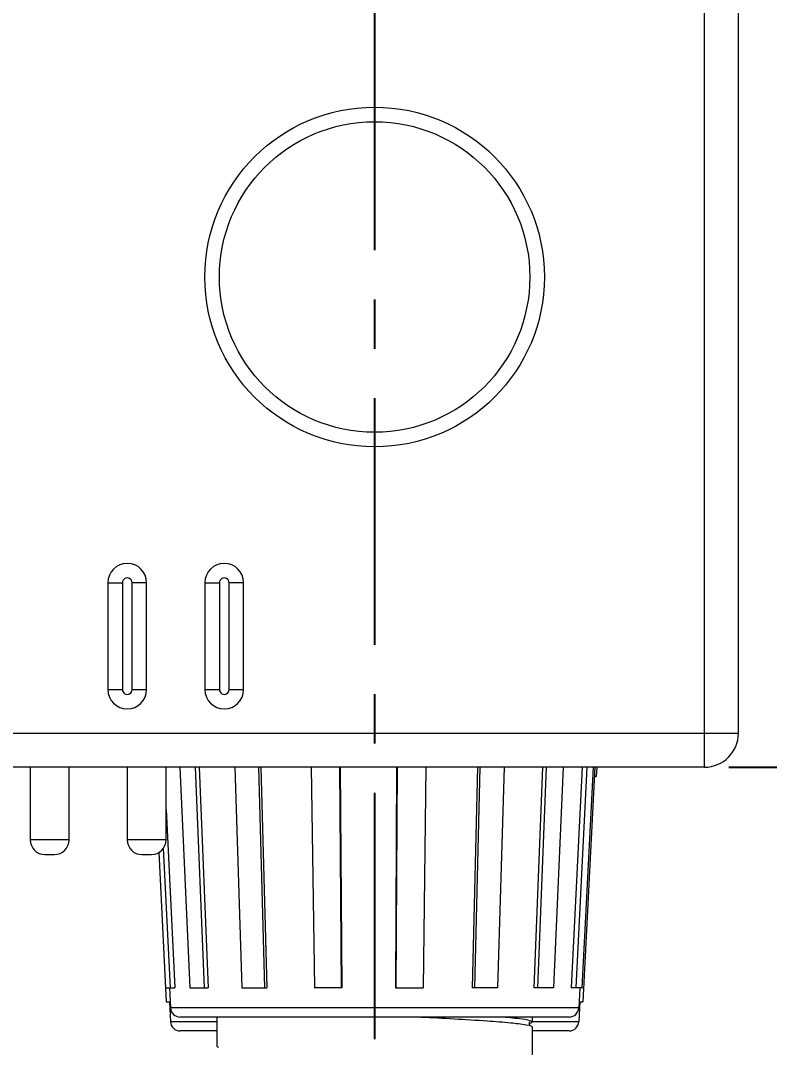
# Model space of a CAD drawing. Header units: millimetres. Extents: x 3895 to 4697, y -1269 to -217.
# Drawn here: x 4458.55 to 4477.86, y -881.81 to -855.36 of the extents above; entities that cross this region are included whole.
import ezdxf

# ---------------------------------------------------------------- set-up
doc = ezdxf.new("R2010")
doc.units = ezdxf.units.MM
doc.header["$LTSCALE"] = 0.1
doc.linetypes.add('CENTERX2', pattern=[101.6, 63.5, -12.7, 12.7, -12.7])
doc.layers.get('0').update_dxf_attribs({"lineweight": 15})
doc.layers.add('CENTER', color=1, linetype='CENTERX2')
doc.layers.add('DIM', color=3, linetype='Continuous', lineweight=13)
doc.styles.get("Standard").update_dxf_attribs({"font": 'arial.ttf'})
doc.dimstyles.new('ISO-25', dxfattribs={"dimtxt": 2.5, "dimasz": 2.5, "dimexe": 1.25, "dimexo": 0.625, "dimtad": 1, "dimlfac": 5, "dimtxsty": 'Standard', "dimcen": 2.5, "dimadec": 0, "dimazin": 0, "dimtfac": 1, "dimtmove": 0, "dimatfit": 3, "dimfxl": 1, "dimarcsym": 0})

# ---------------------------------------------------------------- blocks, each defined once
blk = doc.blocks.new('*D116')
at = {"layer": 'Defpoints', "color": 0, "transparency": 16777216}
for p in [(4476.179, -821.844), (4505.398, -821.844), (4476.179, -874.594)]:
    blk.add_point(p, dxfattribs=at)
at = {"layer": 'DIM', "color": 0, "lineweight": -2, "transparency": 16777216}
for p, q in [((4476.804, -821.844), (4506.648, -821.844)), ((4505.398, -870.594), (4505.398, -825.844)), ((4476.804, -874.594), (4506.648, -874.594))]:
    blk.add_line(p, q, dxfattribs=at)
at = {"layer": 'DIM', "color": 0, "transparency": 16777216}
for points in [[(4504.731, -825.844), (4506.065, -825.844), (4505.398, -821.844)], [(4504.731, -870.594), (4506.065, -870.594), (4505.398, -874.594)]]:
    blk.add_solid(points, dxfattribs=at)
at = {"layer": 'DIM', "color": 0, "transparency": 16777216, "insert": (4502.765, -848.219), "char_height": 4, "attachment_point": 5, "rotation": 90}
blk.add_mtext('211', dxfattribs=at)

msp = doc.modelspace()

# ---------------------------------------------------------------- linework, layer by layer
at = {"color": 7, "linetype": 'Continuous'}
for p, q in [((4476.1784, -874.594), (4476.1784, -821.844)), ((4477.0534, -873.719), (4477.0534, -822.719)), ((4460.8034, -869.844), (4460.8034, -872.594)), ((4460.8034, -869.844), (4461.1784, -869.844)), ((4461.1784, -869.844), (4461.1784, -872.594)), ((4461.4284, -872.594), (4461.4284, -869.844)), ((4461.8034, -869.844), (4461.4284, -869.844)), ((4461.8034, -872.594), (4461.8034, -869.844)), ((4463.3034, -869.844), (4463.3034, -872.594)), ((4463.3034, -869.844), (4463.6784, -869.844)), ((4463.6784, -869.844), (4463.6784, -872.594)), ((4463.9284, -872.594), (4463.9284, -869.844)), ((4464.3034, -869.844), (4463.9284, -869.844)), ((4464.3034, -872.594), (4464.3034, -869.844)), ((4460.8034, -872.594), (4461.1784, -872.594)), ((4461.4284, -872.594), (4461.8034, -872.594)), ((4463.3034, -872.594), (4463.6784, -872.594)), ((4463.9284, -872.594), (4464.3034, -872.594)), ((4453.3034, -873.719), (4477.0534, -873.719)), ((4476.1784, -874.594), (4453.3034, -874.594)), ((4458.8034, -874.594), (4458.8034, -876.469)), ((4459.8034, -876.469), (4459.8034, -874.594)), ((4461.3034, -874.594), (4461.3034, -876.469)), ((4462.3034, -876.469), (4462.3034, -874.594)), ((4462.6571, -874.594), (4462.9141, -880.2786)), ((4463.0537, -874.594), (4463.2904, -880.2786)), ((4463.1552, -874.594), (4463.3919, -880.2786)), ((4464.0761, -874.594), (4464.2605, -880.2786)), ((4464.6845, -874.594), (4464.8377, -880.2786)), ((4464.7502, -874.594), (4464.9034, -880.2786)), ((4466.0436, -874.594), (4466.1272, -880.2786)), ((4466.771, -874.594), (4466.8175, -880.2786)), ((4466.7909, -874.594), (4466.8374, -880.2786)), ((4468.2471, -874.594), (4468.2174, -880.2786)), ((4468.2599, -874.594), (4468.2301, -880.2786)), ((4468.9957, -874.594), (4468.9283, -880.2786)), ((4470.3282, -874.594), (4470.1896, -880.2786)), ((4470.3877, -874.594), (4470.249, -880.2786)), ((4471.0199, -874.594), (4470.8489, -880.2786)), ((4472.0059, -874.594), (4471.7795, -880.2786)), ((4472.103, -874.594), (4471.8765, -880.2786)), ((4472.5353, -874.594), (4472.2867, -880.2786)), ((4473.0248, -874.594), (4472.745, -880.2786)), ((4473.1447, -874.594), (4472.8649, -880.2786)), ((4473.3114, -874.594), (4473.023, -880.2786)), ((4473.3543, -874.594), (4473.0456, -880.6361)), ((4473.4023, -874.594), (4473.3899, -874.8361)), ((4473.3419, -874.8361), (4473.3899, -874.8361)), ((4462.3034, -875.6865), (4462.5329, -880.2786)), ((4459.8034, -876.469), (4458.8034, -876.469)), ((4462.3034, -876.469), (4461.3034, -876.469)), ((4462.1146, -876.7871), (4462.3111, -880.6361)), ((4462.2312, -876.6786), (4462.4112, -880.2786)), ((4459.1784, -876.844), (4459.4284, -876.844)), ((4461.6784, -876.844), (4461.9284, -876.844)), ((4462.2931, -880.2786), (4462.5329, -880.2786)), ((4462.3901, -880.2797), (4462.4164, -880.7915)), ((4462.9141, -880.2786), (4463.3919, -880.2786)), ((4464.2605, -880.2786), (4464.9034, -880.2786)), ((4466.8374, -880.2786), (4466.1272, -880.2786)), ((4468.2174, -880.2786), (4468.9283, -880.2786)), ((4470.8489, -880.2786), (4470.1896, -880.2786)), ((4472.2867, -880.2786), (4471.7795, -880.2786)), ((4473.0638, -880.2786), (4472.745, -880.2786)), ((4472.9668, -880.2786), (4472.9404, -880.7915)), ((4462.3111, -880.6361), (4462.4084, -880.6361)), ((4462.3901, -880.6361), (4462.4164, -881.1489)), ((4472.9668, -880.6361), (4472.9404, -881.1489)), ((4472.9484, -880.6361), (4473.0456, -880.6361)), ((4472.9404, -880.7915), (4462.4164, -880.7915)), ((4463.6159, -881.1489), (4462.4164, -881.1489)), ((4472.6905, -881.0286), (4462.6663, -881.0286)), ((4463.6159, -881.0286), (4463.6159, -881.7815)), ((4471.585, -881.2262), (4471.66, -881.2417)), ((4471.6593, -881.1964), (4471.6823, -881.1903)), ((4471.66, -881.2417), (4471.6829, -881.2478)), ((4471.6659, -881.1565), (4471.6659, -881.2478)), ((4471.6899, -881.188), (4471.7179, -881.1777)), ((4471.7409, -881.1565), (4471.6904, -881.1251)), ((4471.6904, -881.2501), (4471.7182, -881.2604)), ((4471.7179, -881.1777), (4471.7409, -881.1565)), ((4471.7182, -881.2604), (4471.7409, -881.2815)), ((4471.7409, -881.0286), (4471.7409, -881.1565)), ((4472.9404, -881.1489), (4471.7409, -881.1489)), ((4471.7409, -881.2815), (4471.7409, -882.4065)), ((4463.6159, -881.3861), (4462.6661, -881.3861)), ((4472.6907, -881.3861), (4471.7409, -881.3861)), ((4463.6385, -881.8024), (4463.6159, -881.7814)), ((4463.6663, -881.8128), (4463.6385, -881.8024))]:
    msp.add_line(p, q, dxfattribs=at)
for centre, radius in [((4467.6784, -861.969), 4.375), ((4467.6785, -861.969), 4.0001)]:
    msp.add_circle(centre, radius, dxfattribs=at)
for centre, radius, start, end in [((4464.982, -858.3609), 0.1904, 258.6082, 259.49553), ((4461.3034, -869.844), 0.5, 0, 180), ((4463.8034, -869.844), 0.5, 0, 180), ((4461.3034, -869.844), 0.125, 359.99981, 180.0003), ((4463.8034, -869.844), 0.125, 359.99981, 180.0003), ((4461.3034, -872.594), 0.5, 180, 0), ((4461.3034, -872.594), 0.125, 179.99986, 0.00044), ((4463.8034, -872.594), 0.5, 180, 0), ((4463.8034, -872.594), 0.125, 179.99986, 0.00044), ((4476.1784, -873.719), 0.875, 270, 0), ((4459.1784, -876.469), 0.375, 180, 270), ((4459.4284, -876.469), 0.375, 270, 0), ((4461.6784, -876.469), 0.375, 180, 270), ((4461.9284, -876.469), 0.375, 270, 359.99925), ((4462.6661, -880.7786), 0.25, 182.94069, 270), ((4472.6908, -880.7786), 0.25, 270, 357.05931), ((4462.6661, -881.1361), 0.25, 182.94069, 270), ((4471.5659, -880.7877), 0.4191, 286.12477, 287.20587), ((4471.5675, -881.645), 0.4136, 72.71768, 73.80026), ((4472.6908, -881.1361), 0.25, 270, 357.05931)]:
    msp.add_arc(centre, radius, start, end, dxfattribs=at)
for points, knots in [([(4468.8789, -881.0287), (4469.447, -881.0578), (4470.2186, -881.0976), (4471.1203, -881.168), (4471.4548, -881.2029), (4471.585, -881.2262)], [0, 0, 0, 0, 0.6287353, 0.8538313, 1, 1, 1, 1]), ([(4471.6904, -881.1251), (4471.6029, -881.0978), (4471.3472, -881.0678), (4471.0939, -881.042), (4470.9306, -881.0286)], [0, 0, 0, 0, 0.3585547, 1, 1, 1, 1])]:
    msp.add_open_spline(points, degree=3, knots=knots, dxfattribs=at)
at = {"layer": 'CENTER'}
msp.add_line((4467.6785, -529.8117), (4467.6785, -919.3404), dxfattribs=at)

# ---------------------------------------------------------------- dimensions: what is measured, and where the dimension line sits
at = {"layer": 'DIM'}
dim = msp.add_linear_dim(base=(4505.3978, -821.844), p1=(4476.1785, -874.594), p2=(4476.1785, -821.844), angle=90, dimstyle='ISO-25', override={"dimtxt": 4, "dimasz": 4, "dimlfac": 4, "dimfxl": 1.25}, dxfattribs=at)
dim.commit()
dim.dimension.update_dxf_attribs({"geometry": '*D116', "text_midpoint": (4502.7647, -848.219)})

doc.saveas('drawing.dxf')
